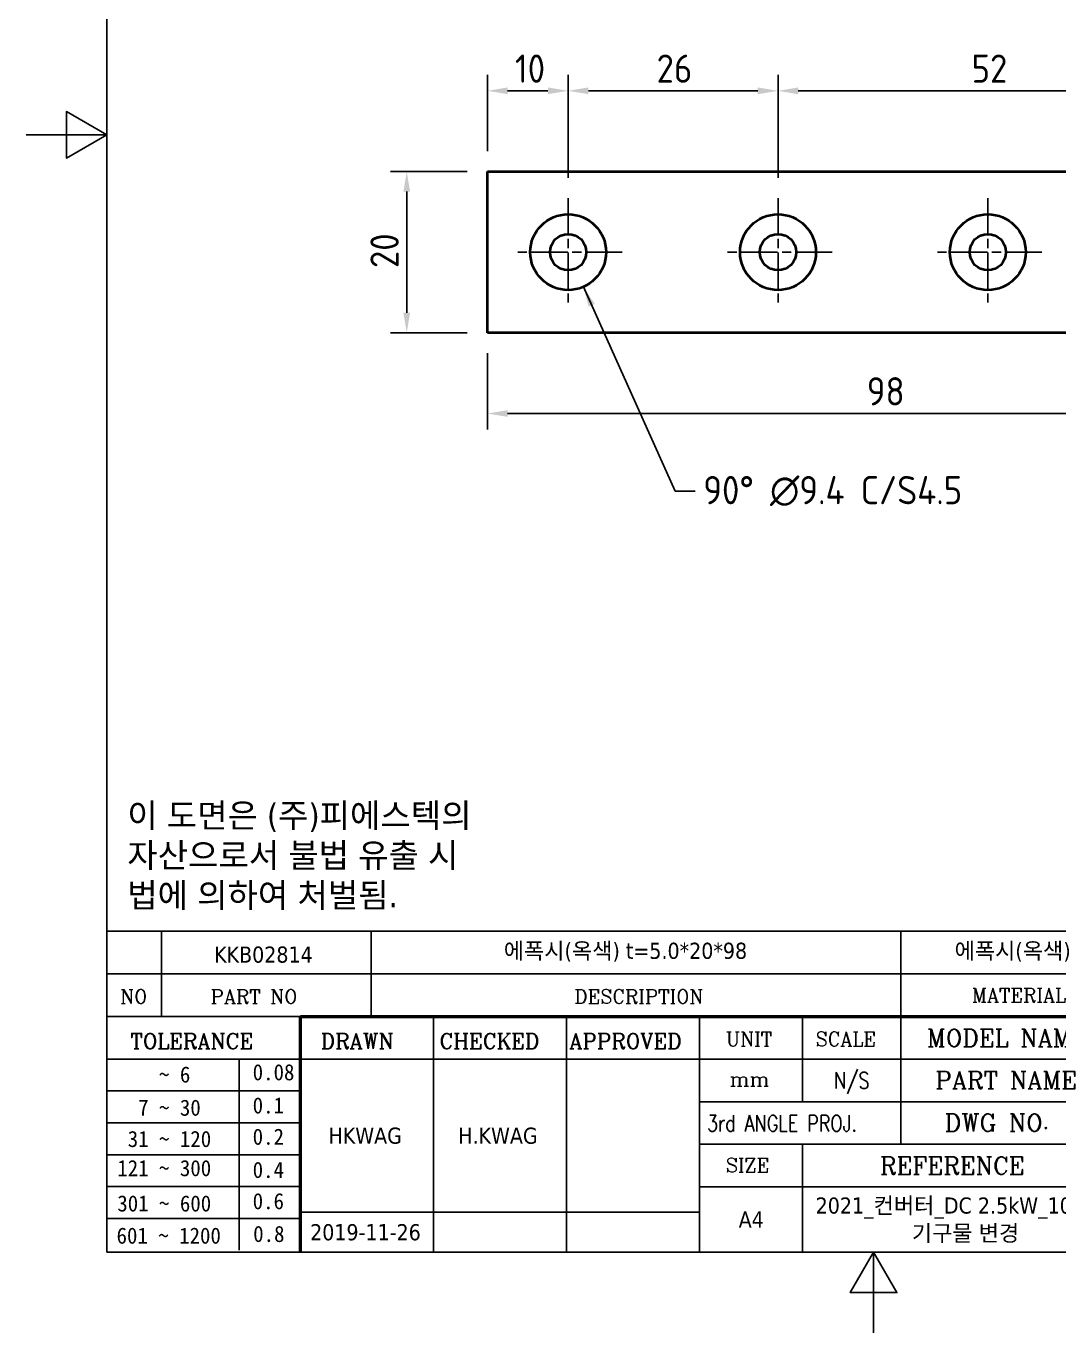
# Model space of a CAD drawing. Header units: millimetres. Extents: x 0 to 210, y 0 to 297.
# Drawn here: x 0 to 128, y 0 to 162 of the extents above; entities that cross this region are included whole.
import ezdxf
from ezdxf.enums import TextEntityAlignment as Align

# ---------------------------------------------------------------- set-up
doc = ezdxf.new("R2010")
doc.units = ezdxf.units.MM
doc.linetypes.add('CHAIN', pattern=[0.35429999999999995, 0.2362, -0.0295, 0.0591, -0.0295])
doc.layers.get('0').update_dxf_attribs({"color": 3, "lineweight": 25})
for name, color, linetype, lineweight in [('가시적인 것(ISO)', 3, 'Continuous', 40), ('경계(ISO)', 7, 'Continuous', 25), ('기호(ISO)', 5, 'Continuous', 25), ('제목(ISO)', 5, 'Continuous', 50), ('중심 표식(ISO)', 1, 'Continuous', 25), ('치수(ISO)', 2, 'Continuous', 25)]:
    doc.layers.add(name, color=color, linetype=linetype, lineweight=lineweight)
doc.styles.add('HAN_291', font='')
doc.styles.add('RC_284', font='ROMANC.shx')
doc.styles.add('RC_287', font='ROMANC.shx')
doc.styles.add('RC_292', font='ROMANC.shx')
doc.styles.add('문자 텍스트_PSTEK_POSCO', font='isocp.shx')
doc.styles.add('치수 텍스트_PSTEK_POSCO', font='isocp.shx')
doc.styles.add('텍스트 스타일198', font='tahoma.ttf')
doc.styles.add('텍스트 스타일333', font='ROMANC.shx', dxfattribs={"width": 0.800000011920929})
doc.styles.get('HAN_291').set_extended_font_data('GulimChe')
doc.dimstyles.new('치수_PSTEK_POSCO', dxfattribs={"dimtxt": 3.5, "dimasz": 2.5, "dimexe": 2, "dimexo": 2.5, "dimgap": 1, "dimtad": 1, "dimrnd": 1e-08, "dimdsep": 46, "dimtxsty": '치수 텍스트_PSTEK_POSCO', "dimcen": 0.09, "dimdle": 10, "dimclrd": 7, "dimclre": 7, "dimclrt": 2, "dimadec": 1, "dimazin": 2, "dimtfac": 1, "dimtmove": 0, "dimatfit": 3, "dimfxl": 0, "dimtolj": 1, "dimlwd": -1, "dimlwe": -1, "dimarcsym": 0})
doc.dimstyles.new('치수_PSTEK_POSCO$7', dxfattribs={"dimtxt": 3.5, "dimasz": 2.5, "dimexe": 2, "dimexo": 2.5, "dimgap": 1, "dimtad": 1, "dimrnd": 1e-08, "dimdsep": 46, "dimtxsty": '치수 텍스트_PSTEK_POSCO', "dimcen": 0.09, "dimdle": 10, "dimclrd": 7, "dimclre": 7, "dimclrt": 2, "dimadec": 1, "dimazin": 2, "dimtfac": 1, "dimtmove": 0, "dimatfit": 3, "dimfxl": 0, "dimtolj": 1, "dimlwd": -1, "dimlwe": -1, "dimarcsym": 0})

# ---------------------------------------------------------------- blocks, each defined once
blk = doc.blocks.new('경계 Default Border')
at = {"layer": '경계(ISO)', "flags": 128}
for points in [[(10, 10), (10, 287.0000076293945), (200, 287.0000076293945), (200, 10), (10, 10)], [(0, 148.5000038146973), (10, 148.5000038146973), (5, 151.3867473602295), (5, 145.6132507324219), (10, 148.5000038146973)], [(105, 0), (105, 10), (102.1132469177246, 5), (107.8867530822754, 5), (105, 10)]]:
    blk.add_lwpolyline(points, dxfattribs=at)
blk = doc.blocks.new('제목 블록 PSTEK')
at = {"color": 180}
for p, q in [((182.475792979055, 11.79100474011392), (182.4757929790549, 51.56524660363496)), ((182.4757929790549, 51.56524660363496), (372.4757929537551, 51.56524660363496)), ((189.2651435055721, 51.56524660363496), (189.2651435055722, 41.00524660363494)), ((215.2152739891528, 41.00524660363494), (215.2152739891528, 51.56524660363496)), ((280.8758854511282, 51.56524660363496), (280.8758854511282, 41.00524660363494)), ((182.475792979055, 46.2852466036349), (372.4757929537551, 46.28524660363492)), ((182.475792979055, 41.00524660363493), (206.451475290024, 41.00524660363493)), ((222.9401812389276, 11.79100474011392), (222.9401812389276, 41.00524660363494)), ((239.4288871878316, 11.79100474011392), (239.4288871878316, 41.00524660363494)), ((255.9175931367356, 11.79100474011392), (255.9175931367356, 41.00524660363494)), ((268.6918866058747, 41.00524660363494), (268.6918866058747, 30.44524660363498)), ((280.8758854511282, 41.00524660363494), (280.8758854511282, 25.16524660363502)), ((182.475792979055, 35.72524660363497), (206.451475290024, 35.72524660363497)), ((198.8621818849491, 12.02524660363491), (198.8621818849491, 35.72524660363497)), ((206.451475290024, 35.72524660363497), (372.4757929537551, 35.72524660363497)), ((182.475792979055, 31.77524660363492), (206.451475290024, 31.77524660363492)), ((255.917593136736, 30.44524660363498), (372.4757929537552, 30.44524660363501)), ((182.475792979055, 27.82524660363487), (206.451475290024, 27.82524660363487)), ((255.9175931367359, 25.16524660363502), (372.4757929537552, 25.165246603635)), ((268.6918866058744, 25.16524660363502), (268.6918866058744, 11.79100474011392)), ((182.475792979055, 23.87524660363505), (206.451475290024, 23.87524660363505)), ((182.475792979055, 19.92524660363478), (206.451475290024, 19.92524660363478)), ((255.9175931367359, 19.88524660363481), (310.0881549537553, 19.88524660363481)), ((206.451475290024, 16.74100474011396), (255.9175931367359, 16.74100474011396)), ((182.475792979055, 15.97524660363496), (206.451475290024, 15.97524660363496)), ((182.475792979055, 11.79100474011392), (372.4757929537551, 11.79100474011389))]:
    blk.add_line(p, q, dxfattribs=at)
at = {"color": 7, "lineweight": 50}
for p, q in [((206.4514752900237, 11.79100474011392), (206.4514752900237, 41.00524660363494)), ((206.451475290024, 41.00524660363494), (372.4757929537551, 41.00524660363496))]:
    blk.add_line(p, q, dxfattribs=at)
at = {"layer": '제목(ISO)', "lineweight": 18}
blk.add_line((182.475792979055, 35.72500474011393), (182.475792979055, 11.79100474011392), dxfattribs=at)
at = {"color": 2}
for s, height, style, p in [('NO', 1.742399930953979, 'RC_284', (184.135398793432, 42.62317362549192)), ('PART NO', 1.742399930953979, 'RC_284', (195.3359407378685, 42.62317362549192)), ('DESCRIPTION', 1.742399930953979, 'RC_284', (240.4025565652523, 42.62317362549192)), (' TOLERANCE', 1.899999976158142, 'RC_287', (184.0872874387979, 37.00893196870329)), ('DRAWN', 1.899999976158142, 'RC_287', (208.9766620976279, 37.00893196870329)), ('CHECKED', 1.899999976158142, 'RC_287', (223.6856844514997, 37.00893196870329)), ('APPROVED', 1.899999976158142, 'RC_287', (239.7795453577791, 37.00893196870329)), ('UNIT', 1.742399930953979, 'RC_284', (259.1652673287452, 37.34317362549218)), ('SCALE', 1.742399930953979, 'RC_284', (270.2934779252897, 37.34317362549218)), ('MODEL NAME', 2.178000062704086, 'RC_292', (284.096330289083, 37.25462520371384)), ('    ~ 6', 2.000000029802322, 'HAN_291', (183.7721304966814, 32.8176515608431)), ('0.08', 2.000000029802322, 'HAN_291', (200.5467345600617, 33.09873600004101)), ('PART NAME', 2.178000062704086, 'RC_292', (285.1416959765849, 32.03045329421792)), ('mm', 1.742399930953979, 'RC_284', (259.6505418159997, 32.3543089683787)), ('0.1', 2.000000029802322, 'HAN_291', (200.5467345600617, 28.98646558742206)), ('  7 ~ 30', 2.000000029802322, 'HAN_291', (183.7721304966814, 28.70538114822415)), (' DWG NO.', 2.178000062704086, 'RC_292', (284.8124284083233, 26.75045329421772)), (' 31 ~ 120', 2.000000029802322, 'HAN_291', (183.7721304966814, 24.82628181916237)), ('0.2', 2.000000029802322, 'HAN_291', (200.5467345600617, 25.10736625836028)), ('121 ~ 300', 2.000000029802322, 'HAN_291', (183.7721304966814, 21.21401206133254)), ('0.4', 2.000000029802322, 'HAN_291', (200.5467345600617, 20.99509650053045)), ('SIZE', 1.742399930953979, 'RC_284', (259.1652673287452, 21.69497768947366)), ('REFERENCE', 2.178000062704086, 'RC_292', (278.2741065029841, 21.43214925458022)), ('301 ~ 600', 2.000000029802322, 'HAN_291', (183.7721304966814, 16.83491273227077)), ('0.6', 2.000000029802322, 'HAN_291', (200.5467345600617, 17.11599717146868)), ('601 ~ 1200', 2.000000029802322, 'HAN_291', (183.6802025156883, 12.84759660881125)), ('0.8', 2.000000029802322, 'HAN_291', (200.6097246063884, 13.05732192299702))]:
    blk.add_text(s, height=height, dxfattribs=dict(at, style=style)).set_placement(p)
at = {"color": 2, "style": 'RC_284'}
blk.add_text('MATERIAL', height=1.742399930953979, dxfattribs=at).set_placement((295.4820202024417, 43.64524660363492), align=Align.MIDDLE_CENTER)
at = {"color": 7, "style": '텍스트 스타일333', "width": 0.7999999523162842}
blk.add_text('N/S', height=2.000000029802322, dxfattribs=at).set_placement((274.7838860285014, 33.08524660363496), align=Align.MIDDLE_CENTER)
at = {"color": 2, "style": '텍스트 스타일333', "width": 0.7999999523162842}
blk.add_text('3rd ANGLE PROJ.', height=2.000000029802322, dxfattribs=at).set_placement((256.8430306642954, 26.76148381654429))
at = {"layer": '제목(ISO)', "color": 7, "style": '텍스트 스타일198'}
for tag, p in [('설명_001', (231.655415595505, 48.15254984750509)), ('재질_001', (287.5148121100145, 48.155337874329)), ('질량\\P3;_001', (350.3046145979153, 48.1643332325385)), ('부품_번호_001', (195.7688817100499, 47.68004260673702)), ("3._Q'TY_001", (312.7327037528258, 47.90442725317898)), ('제목_001', (337.2103315652148, 32.12933155161866)), ('부품_번호_001', (334.4281219632819, 26.8052465951949)), ('설계자_001', (209.9396160013646, 25.23446884679021)), ('점검자_001', (226.011935109951, 25.23446884679021)), ('프로젝트_001', (270.3006338301569, 16.57536491658269)), ('시트_크기_001', (260.7634369704525, 14.8381256569732)), ('작성_날짜_001', (207.6615770298207, 13.26600473167383)), ('프로젝트_002', (282.2249077800658, 13.15148567793118))]:
    blk.add_attdef(tag, p, '', height=2.000000029802322, dxfattribs=at)
for tag, p in [('4._COLOR', (327.6805273250926, 48.92524660363493)), ('1._MODEL_NAME', (341.233897335037, 38.36524660363497)), ('엔지니어링_승인자', (247.673240162284, 26.23312567187446)), ('점검_날짜', (231.1845342133799, 14.26600474011394)), ('엔지니어링_승인_날짜', (247.6732401622839, 14.26600474011394))]:
    blk.add_attdef(tag, text='', height=2.000000029802322, dxfattribs=at).set_placement(p, align=Align.MIDDLE_CENTER)
blk = doc.blocks.new('*D21')
at = {"layer": 'Defpoints', "color": 0, "transparency": 16777216}
for p in [(67.16129834752726, 153.9559759883419), (57.16129834752728, 143.9559759883419), (67.16129834752726, 140.6559759883419)]:
    blk.add_point(p, dxfattribs=at)
at = {"layer": '치수(ISO)', "color": 7, "transparency": 16777216}
for p, q in [((57.16129834752728, 146.4559759883419), (57.16129834752728, 155.9559759883419)), ((67.16129834752726, 143.1559759883419), (67.16129834752726, 155.9559759883419)), ((59.66129834752728, 153.9559759883419), (64.66129834752726, 153.9559759883419))]:
    blk.add_line(p, q, dxfattribs=at)
for points in [[(59.66129834752728, 154.3726426550085), (59.66129834752728, 153.5393093216752), (57.16129834752728, 153.9559759883419)], [(64.66129834752726, 154.3726426550085), (64.66129834752726, 153.5393093216752), (67.16129834752726, 153.9559759883419)]]:
    blk.add_solid(points, dxfattribs=at)
at = {"layer": '치수(ISO)', "color": 2, "transparency": 16777216, "insert": (60.57492039477136, 156.7059759883419), "char_height": 3.5, "attachment_point": 4, "style": '치수 텍스트_PSTEK_POSCO'}
blk.add_mtext('\\A1;10', dxfattribs=at)
blk = doc.blocks.new('*D22')
at = {"layer": 'Defpoints', "color": 0, "transparency": 16777216}
for p in [(93.16129834752726, 153.9559759883419), (67.16129834752726, 140.6559759883419), (93.16129834752726, 140.6559759883419)]:
    blk.add_point(p, dxfattribs=at)
at = {"layer": '치수(ISO)', "color": 7, "transparency": 16777216}
for p, q in [((67.16129834752726, 143.1559759883419), (67.16129834752726, 155.9559759883419)), ((93.16129834752726, 143.1559759883419), (93.16129834752726, 155.9559759883419)), ((69.66129834752726, 153.9559759883419), (90.66129834752726, 153.9559759883419))]:
    blk.add_line(p, q, dxfattribs=at)
for points in [[(69.66129834752726, 154.3726426550085), (69.66129834752726, 153.5393093216752), (67.16129834752726, 153.9559759883419)], [(90.66129834752726, 154.3726426550085), (90.66129834752726, 153.5393093216752), (93.16129834752726, 153.9559759883419)]]:
    blk.add_solid(points, dxfattribs=at)
at = {"layer": '치수(ISO)', "color": 2, "transparency": 16777216, "insert": (78.11504834752725, 156.7063204765309), "char_height": 3.5, "attachment_point": 4, "style": '치수 텍스트_PSTEK_POSCO'}
blk.add_mtext('\\A1;26', dxfattribs=at)
blk = doc.blocks.new('*D23')
at = {"layer": 'Defpoints', "color": 0, "transparency": 16777216}
for p in [(145.1612983475273, 153.9559759883419), (93.16129834752726, 140.6559759883419), (145.1612983475273, 140.6559759883419)]:
    blk.add_point(p, dxfattribs=at)
at = {"layer": '치수(ISO)', "color": 7, "transparency": 16777216}
for p, q in [((93.16129834752726, 143.1559759883419), (93.16129834752726, 155.9559759883419)), ((145.1612983475273, 143.1559759883419), (145.1612983475273, 155.9559759883419)), ((95.66129834752726, 153.9559759883419), (142.6612983475273, 153.9559759883419))]:
    blk.add_line(p, q, dxfattribs=at)
for points in [[(95.66129834752726, 154.3726426550085), (95.66129834752726, 153.5393093216752), (93.16129834752726, 153.9559759883419)], [(142.6612983475273, 154.3726426550085), (142.6612983475273, 153.5393093216752), (145.1612983475273, 153.9559759883419)]]:
    blk.add_solid(points, dxfattribs=at)
at = {"layer": '치수(ISO)', "color": 2, "transparency": 16777216, "insert": (117.1411950010706, 156.7063204765309), "char_height": 3.5, "attachment_point": 4, "style": '치수 텍스트_PSTEK_POSCO'}
blk.add_mtext('\\A1;52', dxfattribs=at)
blk = doc.blocks.new('*D25')
at = {"layer": 'Defpoints', "color": 0, "transparency": 16777216}
for p in [(57.16129834752728, 123.9559759883419), (155.1612983475273, 123.9559759883419), (57.16129834752728, 113.9559759883419)]:
    blk.add_point(p, dxfattribs=at)
at = {"layer": '치수(ISO)', "color": 7, "transparency": 16777216}
for p, q in [((57.16129834752728, 121.4559759883419), (57.16129834752728, 111.9559759883419)), ((155.1612983475273, 121.4559759883419), (155.1612983475273, 111.9559759883419)), ((152.6612983475273, 113.9559759883419), (59.66129834752728, 113.9559759883419))]:
    blk.add_line(p, q, dxfattribs=at)
for points in [[(59.66129834752728, 114.3726426550086), (59.66129834752728, 113.5393093216752), (57.16129834752728, 113.9559759883419)], [(152.6612983475273, 114.3726426550086), (152.6612983475273, 113.5393093216752), (155.1612983475273, 113.9559759883419)]]:
    blk.add_solid(points, dxfattribs=at)
at = {"layer": '치수(ISO)', "color": 2, "transparency": 16777216, "insert": (104.163810974112, 116.7059759883419), "char_height": 3.5, "attachment_point": 4, "style": '치수 텍스트_PSTEK_POSCO'}
blk.add_mtext('\\A1;98', dxfattribs=at)
blk = doc.blocks.new('*D27')
at = {"layer": 'Defpoints', "color": 0, "transparency": 16777216}
for p in [(47.1612983475273, 143.9559759883419), (57.16129834752728, 143.9559759883419), (57.16129834752728, 123.9559759883419)]:
    blk.add_point(p, dxfattribs=at)
at = {"layer": '치수(ISO)', "color": 7, "transparency": 16777216}
for p, q in [((54.66129834752728, 143.9559759883419), (45.1612983475273, 143.9559759883419)), ((47.1612983475273, 126.4559759883419), (47.1612983475273, 141.4559759883419)), ((54.66129834752728, 123.9559759883419), (45.1612983475273, 123.9559759883419))]:
    blk.add_line(p, q, dxfattribs=at)
for points in [[(46.74463168086064, 141.4559759883419), (47.57796501419396, 141.4559759883419), (47.1612983475273, 143.9559759883419)], [(46.74463168086064, 126.4559759883419), (47.57796501419396, 126.4559759883419), (47.1612983475273, 123.9559759883419)]]:
    blk.add_solid(points, dxfattribs=at)
at = {"layer": '치수(ISO)', "color": 2, "transparency": 16777216, "insert": (44.4109538593383, 131.985159059208), "char_height": 3.5, "attachment_point": 4, "rotation": 90, "style": '치수 텍스트_PSTEK_POSCO'}
blk.add_mtext('\\A1;20', dxfattribs=at)

msp = doc.modelspace()

# ---------------------------------------------------------------- linework, layer by layer
at = {"layer": '가시적인 것(ISO)'}
for p, q in [((57.16129834752728, 123.9559759883419), (57.16129834752727, 143.9559759883419)), ((57.16129834752727, 143.9559759883419), (155.1612983475273, 143.9559759883419)), ((155.1612983475273, 123.9559759883419), (57.16129834752728, 123.9559759883419))]:
    msp.add_line(p, q, dxfattribs=at)
for centre, radius in [((67.16129834752726, 133.9559759883419), 4.7), ((93.16129834752726, 133.9559759883419), 4.7), ((119.1612983475273, 133.9559759883419), 4.7), ((67.16129834752726, 133.9559759883419), 2.25), ((93.16129834752726, 133.9559759883419), 2.25), ((119.1612983475273, 133.9559759883419), 2.25)]:
    msp.add_circle(centre, radius, dxfattribs=at)
at = {"layer": '중심 표식(ISO)', "linetype": 'CHAIN', "ltscale": 19.05165100097656}
for p, q in [((67.16129834752726, 140.6559759883419), (67.16129834752726, 127.2559759883419)), ((93.16129834752726, 140.6559759883419), (93.16129834752726, 127.2559759883419)), ((119.1612983475273, 140.6559759883419), (119.1612983475273, 127.2559759883419)), ((73.86129834752725, 133.9559759883419), (60.46129834752726, 133.9559759883419)), ((99.86129834752725, 133.9559759883419), (86.46129834752726, 133.9559759883419)), ((125.8612983475273, 133.9559759883419), (112.4612983475273, 133.9559759883419))]:
    msp.add_line(p, q, dxfattribs=at)

# ---------------------------------------------------------------- block references
msp.add_blockref('경계 Default Border', (0, 0))
ref = msp.add_blockref('제목 블록 PSTEK', (-172.4757929537552, -1.791004740113895))
ref.add_attrib('설계자_001', 'HKWAG', (37.4638230476094, 23.44346410667632), dxfattribs={"layer": '제목(ISO)', "color": 7, "height": 2.000000029802322, "style": '텍스트 스타일198'})
ref.add_attrib('점검자_001', 'H.KWAG', (53.53614215619579, 23.44346410667632), dxfattribs={"layer": '제목(ISO)', "color": 7, "height": 2.000000029802322, "style": '텍스트 스타일198'})
ref.add_attrib('프로젝트_001', '2021_컨버터_DC 2.5kW_10대_', (97.82484087640172, 14.78436017646879), dxfattribs={"layer": '제목(ISO)', "color": 7, "height": 2.000000029802322, "style": '텍스트 스타일198'})
ref.add_attrib('시트_크기_001', 'A4', (88.28764401669724, 13.04712091685931), dxfattribs={"layer": '제목(ISO)', "color": 7, "height": 2.000000029802322, "style": '텍스트 스타일198'})
ref.add_attrib('작성_날짜_001', '2019-11-26', (35.18578407606551, 11.47499999155994), dxfattribs={"layer": '제목(ISO)', "color": 7, "height": 2.000000029802322, "style": '텍스트 스타일198'})
ref.add_attrib('재질_001', '에폭시(옥색)', (115.0390191562594, 46.36433313421511), dxfattribs={"layer": '제목(ISO)', "color": 7, "height": 2.000000029802322, "style": '텍스트 스타일198'})
ref.add_attrib('설명_001', '에폭시(옥색) t=5.0*20*98', (59.17962264174979, 46.36154510739119), dxfattribs={"layer": '제목(ISO)', "color": 7, "height": 2.000000029802322, "style": '텍스트 스타일198'})
ref.add_attrib('부품_번호_001', 'KKB02814', (23.29308875629476, 45.88903786662313), dxfattribs={"layer": '제목(ISO)', "color": 7, "height": 2.000000029802322, "style": '텍스트 스타일198'})
ref.add_attrib('프로젝트_002', '기구물 변경', (109.7491148263106, 11.36048093781728), dxfattribs={"layer": '제목(ISO)', "color": 7, "height": 2.000000029802322, "style": '텍스트 스타일198'})

# ---------------------------------------------------------------- texts
at = {"layer": '기호(ISO)', "color": 2, "insert": (83.90644550113197, 104.3453068312714), "char_height": 3.499999940395355, "width": 37.75257948637009, "attachment_point": 4, "line_spacing_factor": 0.612500011920929, "style": '치수 텍스트_PSTEK_POSCO'}
msp.add_mtext('{90° \\fAIGDT|b0|i0;\\H3.5000;n\\fisocp|b0|i0;\\H3.5000;9.4 C/S4.5}', dxfattribs=at)
at = {"layer": '기호(ISO)', "color": 7, "insert": (12.5345017592702, 59.03223318725009), "char_height": 3.00000011920929, "width": 60.84077827472761, "attachment_point": 4, "line_spacing_factor": 0.9878842234611511, "style": '문자 텍스트_PSTEK_POSCO'}
msp.add_mtext('{\\fTahoma|b0|i0;\\H3.0000;이 도면은 (주)피에스텍의\\P자산으로서 불법 유출 시 \\P법에 의하여 처벌됨.}', dxfattribs=at)

# ---------------------------------------------------------------- dimensions: what is measured, and where the dimension line sits
at = {"layer": '치수(ISO)', "color": 7}
for base, p1, p2, angle, picture, middle in [((67.16129834752726, 153.9559759883419), (57.16129834752728, 143.9559759883419), (67.16129834752726, 140.6559759883419), 180, '*D21', (62.15129834752727, 153.9559759883419)), ((93.16129834752726, 153.9559759883419), (67.16129834752726, 140.6559759883419), (93.16129834752726, 140.6559759883419), 180, '*D22', (80.17129834752726, 153.9559759883419)), ((145.1612983475273, 153.9559759883419), (93.16129834752726, 140.6559759883419), (145.1612983475273, 140.6559759883419), 180, '*D23', (119.1712983475273, 153.9559759883419)), ((47.1612983475273, 143.9559759883419), (57.16129834752728, 123.9559759883419), (57.16129834752728, 143.9559759883419), 90, '*D27', (47.16129834752728, 133.9559759883419)), ((57.16129834752728, 113.9559759883419), (155.1612983475273, 123.9559759883419), (57.16129834752728, 123.9559759883419), 180, '*D25', (106.1612983475273, 113.9559759883419))]:
    dim = msp.add_linear_dim(base=base, p1=p1, p2=p2, angle=angle, dimstyle='치수_PSTEK_POSCO', override={"dimdec": 2, "dimtp": 0, "dimtm": -0, "dimtdec": 2, "dimtofl": 0, "dimatfit": 1}, dxfattribs=at)
    dim.commit()
    dim.dimension.update_dxf_attribs({"geometry": picture, "text_midpoint": middle, "dimtype": 160})

# ---------------------------------------------------------------- leaders
at = {"layer": '기호(ISO)', "color": 7, "annotation_type": 0, "has_hookline": 1, "hookline_direction": 0, "text_width": 35.62013546683694}
msp.add_leader([(69.04724140915849, 129.6509534833734), (80.40644550113197, 104.3453068312714), (82.90644550113197, 104.3453068312714)], dimstyle='치수_PSTEK_POSCO$7', override={"dimtad": 0}, dxfattribs=at)

doc.saveas('drawing.dxf')
